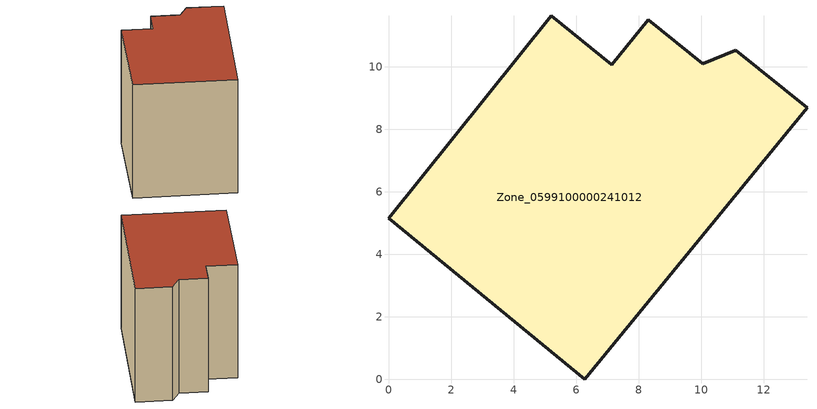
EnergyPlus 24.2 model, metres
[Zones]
Zone_0599100000241012
 floor ground (C_G): 6.27,0 0,5.16 5.2,11.64 7.13,10.07 8.3,11.51 10.04,10.09 11.11,10.52 13.38,8.68 z0
 wall outside (C_F): 11.11,10.52 10.04,10.09 8.3,11.51 7.13,10.07 5.2,11.64 0,5.16 6.27,0 13.38,8.68 11.11,10.52 z0:10.08
 roof outside (C_R): 5.2,11.64 0,5.16 6.27,0 13.38,8.68 11.11,10.52 10.04,10.09 8.3,11.51 7.13,10.07 z10.08
[BUILDING]
Pand.0599100000241012: North Axis=0; Terrain=City; Loads Convergence Tolerance Value=0.04; Temperature Convergence Tolerance Value=0.4; Solar Distribution=FullExterior; Maximum Number of Warmup Days=25; Minimum Number of Warmup Days=1
[Site:Location]
Rotterdam.The.Hague.AP_ZH_NLD Design_Conditions: Latitude=51.96; Longitude=4.45; Time Zone=1; Elevation=-4.5
[SITE:GROUNDTEMPERATURE:BUILDINGSURFACE]
18, 18, 18, 18, 18, 18, 18, 18, 18, 18, 18, 18
[MATERIAL] Thermal Absorptance=0.9; Solar Absorptance=0.7; Visible Absorptance=0.7
Name | Roughness | Thickness | Conductivity | Density | Specific Heat
G.TC.1946 | MediumSmooth | 0.15 | 1 | 540 | 1210
F.TC.1946 | Rough | 0.3 | 0.857143 | 1920 | 840
R.TC.1946 | MediumRough | 0.2 | 0.909091 | 1500 | 1000
[CONSTRUCTION]
C_G: G.TC.1946
C_F: F.TC.1946
C_R: R.TC.1946
[ZONE]
Zone_0599100000241012: Type=1; Multiplier=1; Ceiling Height=Autocalculate; Volume=Autocalculate; Floor Area=autocalculate; Part of Total Floor Area=Yes
[ZONEINFILTRATION:DESIGNFLOWRATE]
Infil_Zone_0599100000241012: Zone or ZoneList or Space or SpaceList=Zone_0599100000241012; Schedule=AlwaysOn; Design Flow Rate Calculation Method=Flow/Area; Flow Rate per Floor Area=0.003; Constant Term Coefficient=1; Temperature Term Coefficient=0; Velocity Term Coefficient=0; Velocity Squared Term Coefficient=0
[HVACTEMPLATE:ZONE:IDEALLOADSAIRSYSTEM]
Zone_0599100000241012: Maximum Heating Supply Air Temperature=50; Minimum Cooling Supply Air Temperature=13; Maximum Heating Supply Air Humidity Ratio=0.0156; Minimum Cooling Supply Air Humidity Ratio=0.0077; Heating Limit=NoLimit; Cooling Limit=NoLimit; Dehumidification Control Type=ConstantSensibleHeatRatio; Cooling Sensible Heat Ratio=0.7; Dehumidification Setpoint=60; Humidification Control Type=None; Humidification Setpoint=30; Outdoor Air Method=None; Outdoor Air Flow Rate per Person=0.00944; Outdoor Air Flow Rate per Zone Floor Area=0; Outdoor Air Flow Rate per Zone=0; Demand Controlled Ventilation Type=None; Outdoor Air Economizer Type=NoEconomizer; Heat Recovery Type=None; Sensible Heat Recovery Effectiveness=0.7; Latent Heat Recovery Effectiveness=0.65
[ZONECONTROL:THERMOSTAT]
ThermostatControl_Zone_0599100000241012: Zone or ZoneList=Zone_0599100000241012; Control Type Schedule=DualSetpointControlType; Control 1=Thermostat_Zone_0599100000241012; Temperature Difference Between Cutout And Setpoint=0
[THERMOSTATSETPOINT:DUALSETPOINT]
Thermostat_Zone_0599100000241012: Heating Setpoint Temperature Schedule=HeatingSetpoint_Zone_0599100000241012; Cooling Setpoint Temperature Schedule=CoolingSetpoint_Zone_0599100000241012
[SCHEDULE:COMPACT]
HeatingSetpoint_Zone_0599100000241012: Through: 12/31, For: AllDays, Until: 24:00, 21
CoolingSetpoint_Zone_0599100000241012: Through: 12/31, For: AllDays, Until: 24:00, 24
DualSetpointControlType: Through: 12/31, For: AllDays, Until: 24:00, 4
AlwaysOn: Through: 12/31, For: AllDays, Until: 24:00, 1
